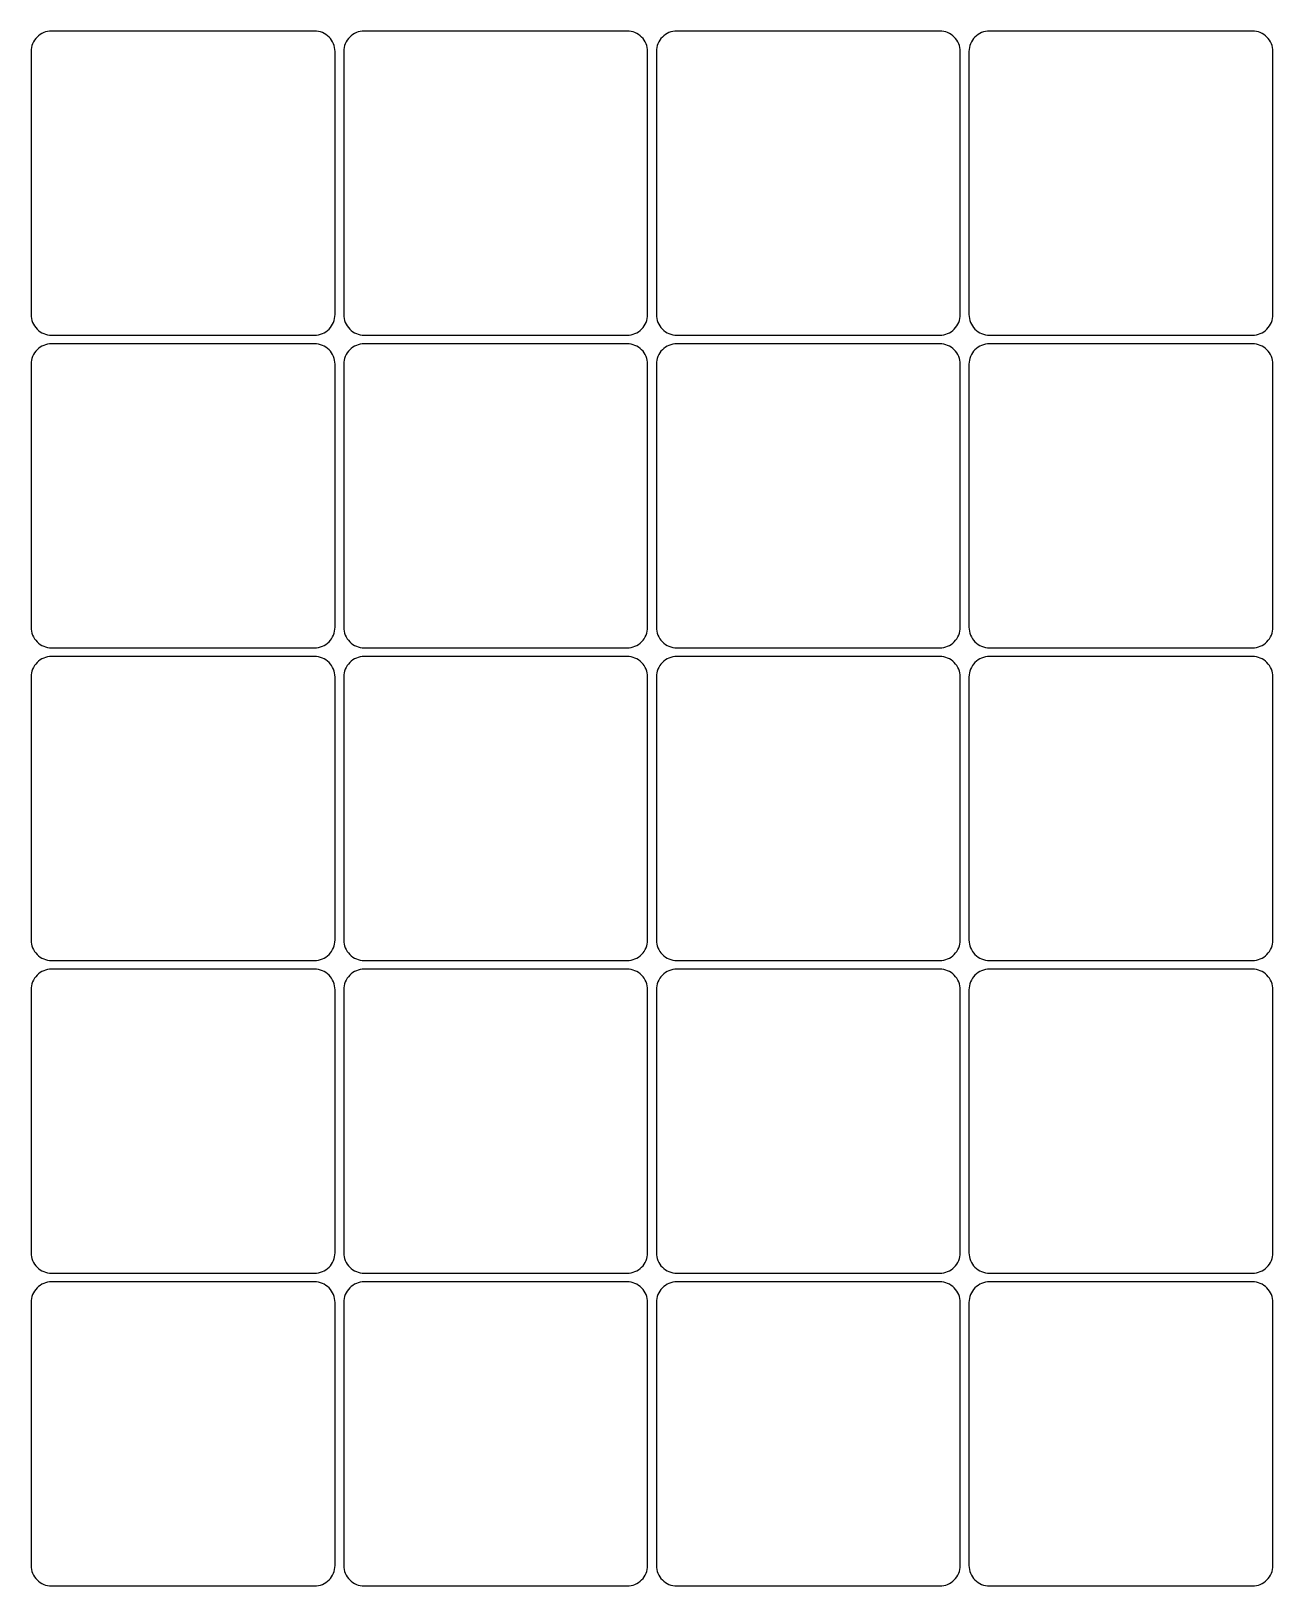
# Model space of a CAD drawing. Header units: inches. Extents: x 0.67 to 7.82, y -9.98 to -1.03.
import ezdxf

# ---------------------------------------------------------------- set-up
doc = ezdxf.new("R2010")
doc.units = ezdxf.units.IN

msp = doc.modelspace()

# ---------------------------------------------------------------- linework, layer by layer
for points in [[(2.3052, -2.7767, 0.414214), (2.4233, -2.6586), (2.4233, -1.1448, 0.414214), (2.3052, -1.0267), (0.7914, -1.0267, 0.414214), (0.6733, -1.1448), (0.6733, -2.6586, 0.414214), (0.7914, -2.7767)], [(4.1052, -2.7767, 0.414214), (4.2233, -2.6586), (4.2233, -1.1448, 0.414214), (4.1052, -1.0267), (2.5914, -1.0267, 0.414214), (2.4733, -1.1448), (2.4733, -2.6586, 0.414214), (2.5914, -2.7767)], [(5.9052, -2.7767, 0.414214), (6.0233, -2.6586), (6.0233, -1.1448, 0.414214), (5.9052, -1.0267), (4.3914, -1.0267, 0.414214), (4.2733, -1.1448), (4.2733, -2.6586, 0.414214), (4.3914, -2.7767)], [(7.7052, -2.7767, 0.414214), (7.8233, -2.6586), (7.8233, -1.1448, 0.414214), (7.7052, -1.0267), (6.1914, -1.0267, 0.414214), (6.0733, -1.1448), (6.0733, -2.6586, 0.414214), (6.1914, -2.7767)], [(2.3052, -4.5767, 0.414214), (2.4233, -4.4586), (2.4233, -2.9448, 0.414214), (2.3052, -2.8267), (0.7914, -2.8267, 0.414214), (0.6733, -2.9448), (0.6733, -4.4586, 0.414214), (0.7914, -4.5767)], [(4.1052, -4.5767, 0.414214), (4.2233, -4.4586), (4.2233, -2.9448, 0.414214), (4.1052, -2.8267), (2.5914, -2.8267, 0.414214), (2.4733, -2.9448), (2.4733, -4.4586, 0.414214), (2.5914, -4.5767)], [(5.9052, -4.5767, 0.414214), (6.0233, -4.4586), (6.0233, -2.9448, 0.414214), (5.9052, -2.8267), (4.3914, -2.8267, 0.414214), (4.2733, -2.9448), (4.2733, -4.4586, 0.414214), (4.3914, -4.5767)], [(7.7052, -4.5767, 0.414214), (7.8233, -4.4586), (7.8233, -2.9448, 0.414214), (7.7052, -2.8267), (6.1914, -2.8267, 0.414214), (6.0733, -2.9448), (6.0733, -4.4586, 0.414214), (6.1914, -4.5767)], [(2.3052, -6.3767, 0.414214), (2.4233, -6.2586), (2.4233, -4.7448, 0.414214), (2.3052, -4.6267), (0.7914, -4.6267, 0.414214), (0.6733, -4.7448), (0.6733, -6.2586, 0.414214), (0.7914, -6.3767)], [(4.1052, -6.3767, 0.414214), (4.2233, -6.2586), (4.2233, -4.7448, 0.414214), (4.1052, -4.6267), (2.5914, -4.6267, 0.414214), (2.4733, -4.7448), (2.4733, -6.2586, 0.414214), (2.5914, -6.3767)], [(5.9052, -6.3767, 0.414214), (6.0233, -6.2586), (6.0233, -4.7448, 0.414214), (5.9052, -4.6267), (4.3914, -4.6267, 0.414214), (4.2733, -4.7448), (4.2733, -6.2586, 0.414214), (4.3914, -6.3767)], [(7.7052, -6.3767, 0.414214), (7.8233, -6.2586), (7.8233, -4.7448, 0.414214), (7.7052, -4.6267), (6.1914, -4.6267, 0.414214), (6.0733, -4.7448), (6.0733, -6.2586, 0.414214), (6.1914, -6.3767)], [(2.3052, -8.1767, 0.414214), (2.4233, -8.0586), (2.4233, -6.5448, 0.414214), (2.3052, -6.4267), (0.7914, -6.4267, 0.414214), (0.6733, -6.5448), (0.6733, -8.0586, 0.414214), (0.7914, -8.1767)], [(4.1052, -8.1767, 0.414214), (4.2233, -8.0586), (4.2233, -6.5448, 0.414214), (4.1052, -6.4267), (2.5914, -6.4267, 0.414214), (2.4733, -6.5448), (2.4733, -8.0586, 0.414214), (2.5914, -8.1767)], [(5.9052, -8.1767, 0.414214), (6.0233, -8.0586), (6.0233, -6.5448, 0.414214), (5.9052, -6.4267), (4.3914, -6.4267, 0.414214), (4.2733, -6.5448), (4.2733, -8.0586, 0.414214), (4.3914, -8.1767)], [(7.7052, -8.1767, 0.414214), (7.8233, -8.0586), (7.8233, -6.5448, 0.414214), (7.7052, -6.4267), (6.1914, -6.4267, 0.414214), (6.0733, -6.5448), (6.0733, -8.0586, 0.414214), (6.1914, -8.1767)], [(2.3052, -9.9767, 0.414214), (2.4233, -9.8586), (2.4233, -8.3448, 0.414214), (2.3052, -8.2267), (0.7914, -8.2267, 0.414214), (0.6733, -8.3448), (0.6733, -9.8586, 0.414214), (0.7914, -9.9767)], [(4.1052, -9.9767, 0.414214), (4.2233, -9.8586), (4.2233, -8.3448, 0.414214), (4.1052, -8.2267), (2.5914, -8.2267, 0.414214), (2.4733, -8.3448), (2.4733, -9.8586, 0.414214), (2.5914, -9.9767)], [(5.9052, -9.9767, 0.414214), (6.0233, -9.8586), (6.0233, -8.3448, 0.414214), (5.9052, -8.2267), (4.3914, -8.2267, 0.414214), (4.2733, -8.3448), (4.2733, -9.8586, 0.414214), (4.3914, -9.9767)], [(7.7052, -9.9767, 0.414214), (7.8233, -9.8586), (7.8233, -8.3448, 0.414214), (7.7052, -8.2267), (6.1914, -8.2267, 0.414214), (6.0733, -8.3448), (6.0733, -9.8586, 0.414214), (6.1914, -9.9767)]]:
    msp.add_lwpolyline(points, format="xyb", close=True)

doc.saveas('drawing.dxf')
